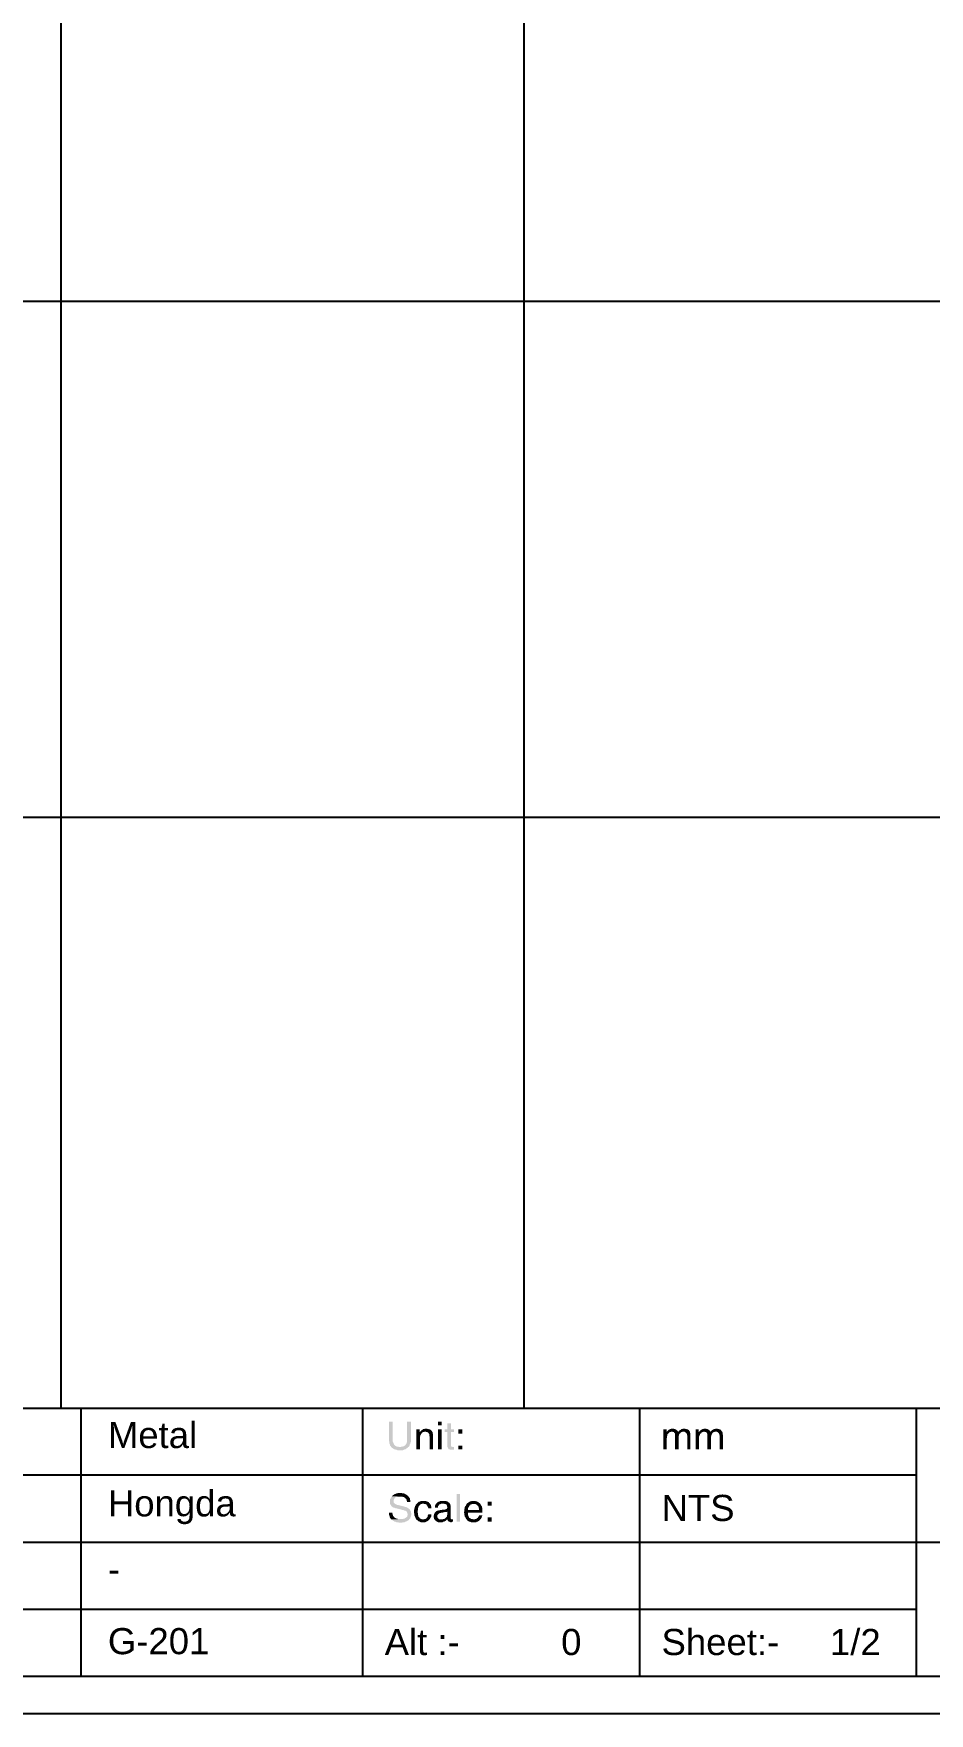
# Model space of a CAD drawing. Header units: inches. Extents: x 3613 to 8393, y -2205 to -794.
# Drawn here: x 7698.8 to 7801.6, y -1185.6 to -992.8 of the extents above; entities that cross this region are included whole.
import ezdxf

# ---------------------------------------------------------------- set-up
doc = ezdxf.new("R2010")
doc.units = ezdxf.units.IN
doc.header["$MEASUREMENT"] = 0
doc.styles.get("Standard").update_dxf_attribs({"font": 'arial.ttf'})

msp = doc.modelspace()

# ---------------------------------------------------------------- hatches: boundary and pattern name
at = {"transparency": 33554559}
for points in [[(7740.052, -1152.141), (7739.601, -1152.141), (7739.601, -1154.352), (7739.646, -1154.443), (7739.646, -1154.623), (7739.691, -1154.713), (7739.736, -1154.804), (7739.736, -1154.894), (7739.781, -1154.939), (7739.827, -1154.984), (7739.872, -1155.074), (7740.865, -1155.074), (7740.774, -1155.074), (7740.684, -1155.029), (7740.504, -1155.029), (7740.458, -1154.984), (7740.368, -1154.939), (7740.323, -1154.894), (7740.278, -1154.849), (7740.233, -1154.804), (7740.188, -1154.758), (7740.143, -1154.668), (7740.143, -1154.623), (7740.097, -1154.533), (7740.052, -1154.443), (7740.052, -1154.172)], [(7742.128, -1152.141), (7741.677, -1152.141), (7741.677, -1154.172), (7741.677, -1154.488), (7741.632, -1154.578), (7741.632, -1154.623), (7741.587, -1154.713), (7741.542, -1154.758), (7741.497, -1154.849), (7741.451, -1154.894), (7741.361, -1154.939), (7741.316, -1154.984), (7741.226, -1154.984), (7741.135, -1155.029), (7741.045, -1155.029), (7740.955, -1155.074), (7739.872, -1155.074), (7739.917, -1155.12), (7739.962, -1155.165), (7740.052, -1155.21), (7740.097, -1155.255), (7740.188, -1155.3), (7740.233, -1155.345), (7740.323, -1155.345), (7740.413, -1155.39), (7740.504, -1155.39), (7740.594, -1155.435), (7741.226, -1155.435), (7741.316, -1155.39), (7741.406, -1155.345), (7741.451, -1155.345), (7741.542, -1155.3), (7741.587, -1155.255), (7741.677, -1155.21), (7741.722, -1155.165), (7741.812, -1155.12), (7741.812, -1155.074), (7741.903, -1155.029), (7741.948, -1154.939), (7741.993, -1154.894), (7741.993, -1154.804), (7742.038, -1154.713), (7742.083, -1154.668), (7742.083, -1154.578), (7742.128, -1154.488), (7742.128, -1154.172)], [(7743.121, -1153.043), (7742.76, -1153.043), (7742.76, -1155.345), (7743.166, -1155.345), (7743.166, -1154.127), (7743.166, -1153.901), (7743.212, -1153.811), (7743.212, -1153.72), (7743.257, -1153.675), (7743.302, -1153.585), (7743.347, -1153.54), (7743.347, -1153.54), (7743.392, -1153.45), (7743.437, -1153.405), (7743.121, -1153.359)], [(7743.843, -1152.953), (7743.753, -1152.953), (7743.663, -1152.998), (7743.573, -1152.998), (7743.482, -1153.043), (7743.437, -1153.089), (7743.347, -1153.134), (7743.302, -1153.179), (7743.212, -1153.269), (7743.121, -1153.359), (7743.437, -1153.405), (7743.527, -1153.359), (7743.618, -1153.359), (7743.663, -1153.314), (7744.565, -1153.314), (7744.52, -1153.224), (7744.475, -1153.179), (7744.43, -1153.134), (7744.385, -1153.089), (7744.295, -1153.043), (7744.204, -1153.043), (7744.159, -1152.998), (7744.069, -1152.998), (7743.979, -1152.953)], [(7745.649, -1152.592), (7745.649, -1152.141), (7745.242, -1152.141), (7745.242, -1152.592)], [(7745.649, -1155.345), (7745.649, -1153.043), (7745.242, -1153.043), (7745.242, -1155.345)], [(7746.732, -1152.366), (7746.326, -1152.366), (7746.326, -1153.043), (7746.01, -1153.043), (7746.01, -1153.359), (7746.326, -1153.359), (7746.326, -1155.074), (7746.371, -1155.165), (7746.416, -1155.21), (7746.416, -1155.255), (7746.461, -1155.3), (7746.506, -1155.345), (7746.596, -1155.345), (7746.687, -1155.39), (7746.958, -1155.39), (7747.093, -1155.345), (7747.093, -1155.074), (7746.958, -1155.074), (7746.867, -1155.029), (7746.777, -1155.029), (7746.732, -1154.984), (7746.732, -1153.359), (7747.093, -1153.359), (7747.093, -1153.043), (7746.732, -1153.043)], [(7748.041, -1153.54), (7748.041, -1153.043), (7747.589, -1153.043), (7747.589, -1153.54)], [(7771.464, -1153.043), (7771.103, -1153.043), (7771.103, -1155.345), (7771.464, -1155.345), (7771.464, -1154.127), (7771.509, -1154.036), (7771.509, -1153.856), (7771.555, -1153.766), (7771.555, -1153.675), (7771.6, -1153.585), (7771.645, -1153.54), (7771.69, -1153.495), (7771.78, -1153.405), (7771.464, -1153.359)], [(7772.186, -1152.953), (7772.051, -1152.953), (7771.961, -1152.998), (7771.916, -1152.998), (7771.825, -1153.043), (7771.735, -1153.089), (7771.69, -1153.134), (7771.6, -1153.224), (7771.555, -1153.269), (7771.464, -1153.359), (7771.78, -1153.405), (7771.825, -1153.359), (7771.916, -1153.359), (7772.006, -1153.314), (7772.096, -1153.314), (7772.773, -1153.269), (7772.728, -1153.224), (7772.683, -1153.134), (7772.638, -1153.134), (7772.593, -1153.089), (7772.502, -1153.043), (7772.457, -1152.998), (7772.367, -1152.998), (7772.277, -1152.953)], [(7773.45, -1152.953), (7773.36, -1152.953), (7773.315, -1152.998), (7773.224, -1152.998), (7773.134, -1153.043), (7773.089, -1153.089), (7772.999, -1153.134), (7772.909, -1153.179), (7772.863, -1153.269), (7772.818, -1153.314), (7772.232, -1153.359), (7772.322, -1153.359), (7772.367, -1153.45), (7772.367, -1153.45), (7772.412, -1153.495), (7772.457, -1153.585), (7772.457, -1155.345), (7772.863, -1155.345), (7772.863, -1153.811), (7772.909, -1153.72), (7772.909, -1153.63), (7772.954, -1153.585), (7772.999, -1153.495), (7773.044, -1153.495), (7773.089, -1153.405), (7773.179, -1153.359), (7773.224, -1153.359), (7773.315, -1153.314), (7773.405, -1153.314), (7774.127, -1153.269), (7774.082, -1153.224), (7774.037, -1153.179), (7774.037, -1153.134), (7773.947, -1153.089), (7773.901, -1153.043), (7773.811, -1153.043), (7773.766, -1152.998), (7773.676, -1152.998), (7773.585, -1152.953)], [(7775.165, -1153.043), (7774.804, -1153.043), (7774.804, -1155.345), (7775.21, -1155.345), (7775.21, -1153.856), (7775.255, -1153.766), (7775.301, -1153.675), (7775.301, -1153.585), (7775.346, -1153.54), (7775.436, -1153.495), (7775.481, -1153.405), (7775.165, -1153.359)], [(7775.887, -1152.953), (7775.752, -1152.953), (7775.707, -1152.998), (7775.616, -1152.998), (7775.526, -1153.043), (7775.481, -1153.089), (7775.391, -1153.134), (7775.301, -1153.224), (7775.255, -1153.269), (7775.165, -1153.359), (7775.481, -1153.405), (7775.571, -1153.359), (7775.616, -1153.359), (7775.707, -1153.314), (7775.797, -1153.314), (7776.474, -1153.269), (7776.429, -1153.224), (7776.384, -1153.134), (7776.384, -1153.134), (7776.293, -1153.089), (7776.248, -1153.043), (7776.158, -1152.998), (7776.068, -1152.998), (7775.977, -1152.953)], [(7777.196, -1152.953), (7777.106, -1152.953), (7777.016, -1152.998), (7776.925, -1152.998), (7776.835, -1153.043), (7776.79, -1153.089), (7776.7, -1153.134), (7776.654, -1153.179), (7776.564, -1153.269), (7776.519, -1153.314), (7775.932, -1153.359), (7776.023, -1153.359), (7776.068, -1153.45), (7776.068, -1153.45), (7776.113, -1153.495), (7776.158, -1153.585), (7776.158, -1155.345), (7776.564, -1155.345), (7776.564, -1153.901), (7776.609, -1153.811), (7776.609, -1153.72), (7776.654, -1153.63), (7776.7, -1153.585), (7776.7, -1153.495), (7776.745, -1153.495), (7776.79, -1153.405), (7776.88, -1153.359), (7776.97, -1153.359), (7777.016, -1153.314), (7777.106, -1153.314), (7777.828, -1153.269), (7777.783, -1153.224), (7777.738, -1153.179), (7777.738, -1153.134), (7777.693, -1153.089), (7777.602, -1153.043), (7777.557, -1153.043), (7777.467, -1152.998), (7777.377, -1152.998), (7777.286, -1152.953)], [(7744.565, -1153.314), (7743.753, -1153.314), (7743.843, -1153.314), (7743.934, -1153.359), (7744.024, -1153.359), (7744.114, -1153.405), (7744.159, -1153.45), (7744.159, -1153.495), (7744.204, -1153.54), (7744.25, -1153.585), (7744.25, -1153.811), (7744.295, -1153.901), (7744.295, -1155.345), (7744.656, -1155.345), (7744.656, -1153.54), (7744.611, -1153.45), (7744.611, -1153.359)], [(7748.041, -1155.345), (7748.041, -1154.894), (7747.589, -1154.894), (7747.589, -1155.345)], [(7772.773, -1153.269), (7772.096, -1153.314), (7772.141, -1153.314), (7772.232, -1153.359), (7772.818, -1153.314)], [(7774.127, -1153.269), (7773.405, -1153.314), (7773.54, -1153.314), (7773.585, -1153.359), (7773.676, -1153.405), (7773.721, -1153.45), (7773.766, -1153.495), (7773.811, -1153.585), (7773.811, -1153.675), (7773.856, -1153.766), (7773.856, -1155.345), (7774.217, -1155.345), (7774.217, -1153.72), (7774.217, -1153.54), (7774.172, -1153.45), (7774.172, -1153.359)], [(7776.474, -1153.269), (7775.797, -1153.314), (7775.842, -1153.314), (7775.932, -1153.359), (7776.519, -1153.314)], [(7777.828, -1153.269), (7777.106, -1153.314), (7777.241, -1153.314), (7777.331, -1153.359), (7777.377, -1153.405), (7777.422, -1153.45), (7777.467, -1153.495), (7777.512, -1153.585), (7777.512, -1153.675), (7777.557, -1153.766), (7777.557, -1155.345), (7777.963, -1155.345), (7777.963, -1153.72), (7777.963, -1153.72), (7777.918, -1153.63), (7777.918, -1153.45), (7777.873, -1153.359)], [(7739.962, -1160.716), (7739.917, -1160.761), (7739.872, -1160.851), (7739.827, -1160.942), (7739.781, -1160.987), (7739.736, -1161.077), (7739.736, -1161.573), (7739.781, -1161.664), (7739.827, -1161.709), (7739.872, -1161.799), (7739.917, -1161.844), (7739.917, -1161.889), (7740.007, -1161.935), (7740.052, -1161.98), (7740.143, -1162.025), (7740.233, -1162.025), (7740.323, -1162.07), (7740.413, -1162.115), (7740.504, -1162.115), (7741.045, -1162.25), (7741.135, -1162.296), (7741.271, -1162.296), (7741.361, -1162.341), (7741.451, -1162.386), (7741.497, -1162.386), (7741.587, -1162.431), (7741.632, -1162.476), (7741.632, -1162.476), (7741.677, -1162.566), (7741.722, -1162.611), (7741.722, -1162.702), (7741.767, -1162.792), (7741.767, -1162.882), (7741.722, -1162.927), (7741.722, -1163.018), (7741.677, -1163.108), (7741.587, -1163.153), (7741.542, -1163.198), (7741.542, -1163.198), (7741.451, -1163.243), (7741.406, -1163.288), (7741.316, -1163.288), (7741.226, -1163.334), (7740.955, -1163.334), (7739.872, -1163.379), (7739.962, -1163.424), (7740.007, -1163.469), (7740.097, -1163.514), (7740.143, -1163.559), (7740.233, -1163.604), (7740.278, -1163.65), (7740.368, -1163.65), (7740.458, -1163.695), (7740.639, -1163.695), (7740.729, -1163.74), (7741.135, -1163.74), (7741.226, -1163.695), (7741.406, -1163.695), (7741.451, -1163.65), (7741.542, -1163.65), (7741.632, -1163.604), (7741.677, -1163.559), (7741.767, -1163.514), (7741.812, -1163.469), (7741.858, -1163.469), (7741.903, -1163.424), (7741.948, -1163.334), (7742.038, -1163.288), (7742.083, -1163.198), (7742.083, -1163.153), (7742.128, -1163.063), (7742.128, -1162.973), (7742.173, -1162.882), (7742.173, -1162.657), (7742.128, -1162.566), (7742.128, -1162.476), (7742.083, -1162.386), (7742.038, -1162.341), (7742.038, -1162.25), (7741.948, -1162.205), (7741.948, -1162.205), (7741.903, -1162.16), (7741.858, -1162.115), (7741.767, -1162.07), (7741.722, -1162.025), (7741.632, -1161.98), (7741.542, -1161.935), (7741.451, -1161.935), (7741.316, -1161.889), (7740.774, -1161.754), (7740.774, -1161.754), (7740.639, -1161.709), (7740.549, -1161.709), (7740.458, -1161.664), (7740.368, -1161.619), (7740.323, -1161.619), (7740.278, -1161.573), (7740.233, -1161.528), (7740.188, -1161.483), (7740.143, -1161.393), (7740.143, -1161.167), (7740.188, -1161.077), (7740.233, -1160.987), (7740.278, -1160.942), (7740.323, -1160.896), (7740.368, -1160.851), (7740.413, -1160.806), (7740.504, -1160.806), (7740.594, -1160.761), (7740.865, -1160.761)], [(7740.865, -1160.355), (7740.639, -1160.355), (7740.549, -1160.4), (7740.458, -1160.4), (7740.368, -1160.445), (7740.323, -1160.445), (7740.233, -1160.49), (7740.188, -1160.535), (7740.097, -1160.581), (7740.052, -1160.626), (7740.007, -1160.671), (7739.962, -1160.716), (7740.865, -1160.761), (7741.135, -1160.761), (7741.226, -1160.806), (7741.316, -1160.806), (7741.361, -1160.851), (7741.451, -1160.896), (7741.451, -1160.942), (7741.542, -1160.987), (7741.587, -1161.032), (7741.632, -1161.122), (7741.632, -1161.212), (7741.677, -1161.303), (7741.677, -1161.393), (7742.083, -1161.393), (7742.083, -1161.212), (7742.038, -1161.122), (7742.038, -1161.032), (7741.993, -1160.942), (7741.948, -1160.896), (7741.903, -1160.806), (7741.858, -1160.761), (7741.812, -1160.671), (7741.722, -1160.626), (7741.722, -1160.626), (7741.632, -1160.535), (7741.587, -1160.535), (7741.497, -1160.49), (7741.406, -1160.445), (7741.361, -1160.4), (7741.181, -1160.4), (7741.09, -1160.355), (7741, -1160.355)], [(7747.364, -1163.65), (7747.364, -1160.445), (7747.77, -1160.445), (7747.77, -1163.65)], [(7740.007, -1162.611), (7739.601, -1162.611), (7739.601, -1162.792), (7739.646, -1162.882), (7739.646, -1162.973), (7739.691, -1163.018), (7739.691, -1163.108), (7739.736, -1163.198), (7739.781, -1163.243), (7739.827, -1163.334), (7739.872, -1163.379), (7740.955, -1163.334), (7740.639, -1163.334), (7740.549, -1163.288), (7740.458, -1163.288), (7740.413, -1163.243), (7740.323, -1163.198), (7740.278, -1163.153), (7740.233, -1163.153), (7740.188, -1163.108), (7740.143, -1163.018), (7740.097, -1162.973), (7740.052, -1162.882), (7740.052, -1162.792), (7740.007, -1162.702)], [(7742.805, -1161.573), (7742.715, -1161.664), (7742.67, -1161.709), (7742.67, -1161.799), (7742.625, -1161.844), (7742.58, -1161.935), (7742.58, -1162.025), (7742.535, -1162.115), (7742.535, -1162.205), (7742.489, -1162.296), (7742.489, -1162.657), (7742.535, -1162.747), (7742.535, -1162.927), (7742.58, -1163.018), (7742.625, -1163.108), (7742.625, -1163.198), (7742.67, -1163.243), (7742.715, -1163.334), (7742.76, -1163.379), (7743.527, -1163.379), (7743.392, -1163.379), (7743.347, -1163.334), (7743.257, -1163.288), (7743.166, -1163.288), (7743.121, -1163.198), (7743.076, -1163.153), (7743.031, -1163.108), (7742.986, -1163.018), (7742.986, -1162.973), (7742.941, -1162.882), (7742.941, -1162.702), (7742.896, -1162.566), (7742.896, -1162.386), (7742.941, -1162.296), (7742.941, -1162.115), (7742.986, -1162.025), (7742.986, -1161.935), (7743.031, -1161.889), (7743.076, -1161.844), (7743.076, -1161.799), (7743.166, -1161.754), (7743.212, -1161.664), (7743.302, -1161.619), (7743.347, -1161.619), (7743.437, -1161.573), (7743.527, -1161.573)], [(7743.573, -1161.258), (7743.302, -1161.258), (7743.212, -1161.303), (7743.121, -1161.348), (7743.031, -1161.348), (7742.986, -1161.393), (7742.896, -1161.483), (7742.85, -1161.528), (7742.805, -1161.573), (7743.618, -1161.573), (7743.708, -1161.619), (7743.798, -1161.619), (7743.889, -1161.664), (7743.934, -1161.709), (7743.979, -1161.799), (7744.024, -1161.844), (7744.069, -1161.935), (7744.114, -1162.025), (7744.114, -1162.115), (7744.475, -1162.115), (7744.475, -1161.889), (7744.43, -1161.844), (7744.43, -1161.754), (7744.385, -1161.664), (7744.34, -1161.619), (7744.295, -1161.528), (7744.204, -1161.483), (7744.204, -1161.438), (7744.159, -1161.393), (7744.069, -1161.348), (7743.979, -1161.348), (7743.934, -1161.303), (7743.843, -1161.258), (7743.663, -1161.258)], [(7745.062, -1162.431), (7745.017, -1162.476), (7744.927, -1162.521), (7744.927, -1162.566), (7744.881, -1162.611), (7744.836, -1162.702), (7744.791, -1162.747), (7744.791, -1162.837), (7744.746, -1162.927), (7744.746, -1163.153), (7744.791, -1163.243), (7744.791, -1163.334), (7744.836, -1163.379), (7745.558, -1163.379), (7745.423, -1163.379), (7745.333, -1163.334), (7745.288, -1163.288), (7745.242, -1163.243), (7745.197, -1163.153), (7745.152, -1163.063), (7745.152, -1162.927), (7745.197, -1162.837), (7745.242, -1162.792), (7745.288, -1162.747), (7745.333, -1162.702), (7745.423, -1162.657), (7745.513, -1162.657), (7745.604, -1162.611), (7745.694, -1162.611), (7746.055, -1162.521), (7746.235, -1162.521), (7746.326, -1162.476)], [(7746.596, -1161.573), (7745.784, -1161.573), (7745.965, -1161.573), (7746.01, -1161.619), (7746.1, -1161.619), (7746.19, -1161.664), (7746.235, -1161.709), (7746.281, -1161.799), (7746.281, -1161.889), (7746.326, -1161.98), (7746.326, -1161.98), (7746.281, -1162.07), (7746.281, -1162.115), (7746.235, -1162.16), (7746.145, -1162.205), (7746.1, -1162.205), (7746.01, -1162.25), (7745.513, -1162.296), (7745.378, -1162.341), (7745.288, -1162.341), (7745.197, -1162.386), (7745.152, -1162.386), (7745.062, -1162.431), (7746.326, -1162.476), (7746.326, -1162.792), (7746.281, -1162.882), (7746.281, -1163.018), (7746.235, -1163.108), (7746.145, -1163.153), (7746.1, -1163.198), (7746.055, -1163.243), (7746.01, -1163.288), (7745.919, -1163.334), (7745.829, -1163.334), (7745.739, -1163.379), (7744.836, -1163.379), (7744.881, -1163.469), (7744.972, -1163.514), (7745.017, -1163.559), (7745.062, -1163.604), (7745.152, -1163.65), (7745.242, -1163.695), (7745.784, -1163.695), (7745.829, -1163.65), (7745.919, -1163.65), (7746.01, -1163.604), (7746.1, -1163.559), (7746.145, -1163.514), (7746.235, -1163.424), (7746.235, -1163.424), (7746.326, -1163.334), (7746.732, -1163.334), (7746.687, -1163.243), (7746.687, -1161.799), (7746.642, -1161.709), (7746.642, -1161.619)], [(7745.829, -1161.258), (7745.513, -1161.258), (7745.423, -1161.303), (7745.333, -1161.348), (7745.288, -1161.348), (7745.197, -1161.393), (7745.152, -1161.438), (7745.107, -1161.483), (7745.062, -1161.528), (7745.017, -1161.573), (7744.972, -1161.664), (7744.927, -1161.754), (7744.881, -1161.844), (7744.881, -1162.025), (7745.242, -1162.025), (7745.242, -1161.889), (7745.288, -1161.799), (7745.333, -1161.754), (7745.378, -1161.664), (7745.423, -1161.664), (7745.513, -1161.619), (7745.604, -1161.573), (7746.596, -1161.573), (7746.551, -1161.483), (7746.461, -1161.438), (7746.416, -1161.393), (7746.371, -1161.348), (7746.281, -1161.303), (7746.235, -1161.303), (7746.145, -1161.258), (7745.919, -1161.258)], [(7749.35, -1161.258), (7749.124, -1161.258), (7749.034, -1161.303), (7748.943, -1161.303), (7748.853, -1161.348), (7748.808, -1161.393), (7748.718, -1161.438), (7748.673, -1161.483), (7748.582, -1161.528), (7748.537, -1161.573), (7749.35, -1161.619), (7749.53, -1161.619), (7749.62, -1161.664), (7749.665, -1161.709), (7749.756, -1161.754), (7749.801, -1161.799), (7749.801, -1161.799), (7749.846, -1161.889), (7749.891, -1161.935), (7749.891, -1162.025), (7749.936, -1162.115), (7749.936, -1162.296), (7748.673, -1162.296), (7748.266, -1162.341), (7748.266, -1162.431), (7748.221, -1162.521), (7748.221, -1162.611), (7748.266, -1162.702), (7748.266, -1162.882), (7748.311, -1162.973), (7748.311, -1163.063), (7748.357, -1163.108), (7748.402, -1163.198), (7748.447, -1163.288), (7748.492, -1163.334), (7748.537, -1163.379), (7749.35, -1163.379), (7749.259, -1163.379), (7749.169, -1163.334), (7749.079, -1163.334), (7748.988, -1163.288), (7748.943, -1163.243), (7748.853, -1163.198), (7748.808, -1163.153), (7748.808, -1163.108), (7748.763, -1163.063), (7748.718, -1162.973), (7748.718, -1162.927), (7748.673, -1162.837), (7748.673, -1162.611), (7750.342, -1162.611), (7750.342, -1162.115), (7750.297, -1162.025), (7750.297, -1161.935), (7750.252, -1161.844), (7750.207, -1161.799), (7750.162, -1161.709), (7750.117, -1161.664), (7750.072, -1161.573), (7750.026, -1161.528), (7749.981, -1161.483), (7749.891, -1161.438), (7749.846, -1161.393), (7749.756, -1161.348), (7749.711, -1161.303), (7749.62, -1161.303), (7749.53, -1161.258), (7749.44, -1161.258)], [(7748.537, -1161.573), (7748.537, -1161.619), (7748.447, -1161.709), (7748.447, -1161.754), (7748.402, -1161.844), (7748.357, -1161.889), (7748.311, -1161.98), (7748.311, -1162.07), (7748.266, -1162.16), (7748.266, -1162.341), (7748.673, -1162.296), (7748.673, -1162.115), (7748.718, -1162.025), (7748.763, -1161.98), (7748.808, -1161.889), (7748.853, -1161.844), (7748.853, -1161.799), (7748.943, -1161.754), (7748.988, -1161.664), (7749.079, -1161.664), (7749.169, -1161.619), (7749.35, -1161.619)], [(7751.38, -1161.799), (7751.38, -1161.348), (7750.929, -1161.348), (7750.929, -1161.799)], [(7744.475, -1162.792), (7744.114, -1162.792), (7744.114, -1162.837), (7744.069, -1162.927), (7744.069, -1163.018), (7744.024, -1163.108), (7743.979, -1163.153), (7743.934, -1163.243), (7743.843, -1163.288), (7743.798, -1163.334), (7743.708, -1163.334), (7743.618, -1163.379), (7742.76, -1163.379), (7742.805, -1163.424), (7742.896, -1163.469), (7742.941, -1163.559), (7743.031, -1163.604), (7743.076, -1163.604), (7743.166, -1163.65), (7743.257, -1163.695), (7743.798, -1163.695), (7743.889, -1163.65), (7743.979, -1163.604), (7744.069, -1163.559), (7744.114, -1163.514), (7744.159, -1163.469), (7744.204, -1163.424), (7744.25, -1163.379), (7744.295, -1163.334), (7744.34, -1163.243), (7744.385, -1163.153), (7744.43, -1163.108), (7744.475, -1163.018), (7744.475, -1162.927)], [(7746.732, -1163.334), (7746.326, -1163.334), (7746.326, -1163.424), (7746.822, -1163.379), (7746.822, -1163.379)], [(7746.958, -1163.379), (7746.822, -1163.379), (7746.326, -1163.424), (7746.371, -1163.514), (7746.416, -1163.559), (7746.416, -1163.559), (7746.461, -1163.65), (7746.551, -1163.65), (7746.642, -1163.695), (7746.822, -1163.695), (7746.867, -1163.65), (7746.958, -1163.65)], [(7750.342, -1162.927), (7749.936, -1162.927), (7749.936, -1162.973), (7749.891, -1163.063), (7749.846, -1163.108), (7749.801, -1163.198), (7749.711, -1163.243), (7749.665, -1163.288), (7749.575, -1163.334), (7749.53, -1163.334), (7749.44, -1163.379), (7748.537, -1163.379), (7748.582, -1163.469), (7748.627, -1163.514), (7748.718, -1163.559), (7748.763, -1163.604), (7748.853, -1163.65), (7748.943, -1163.65), (7749.034, -1163.695), (7749.62, -1163.695), (7749.665, -1163.65), (7749.756, -1163.65), (7749.846, -1163.604), (7749.891, -1163.559), (7749.981, -1163.514), (7750.026, -1163.469), (7750.072, -1163.379), (7750.162, -1163.334), (7750.207, -1163.243), (7750.252, -1163.198), (7750.252, -1163.108), (7750.297, -1163.018)], [(7751.38, -1163.65), (7751.38, -1163.153), (7750.929, -1163.153), (7750.929, -1163.65)]]:
    msp.add_hatch(color=256, dxfattribs=at).paths.add_polyline_path(points)

# ---------------------------------------------------------------- linework, layer by layer
for p, q in [((7701.945, -894.646), (7701.945, -1150.606)), ((7755.092, -894.646), (7755.092, -1150.606)), ((7503.993, -1023.522), (7900.431, -1023.522)), ((7503.993, -1082.777), (7900.431, -1082.777)), ((7491.175, -1181.386), (7900.431, -1181.386))]:
    msp.add_line(p, q)
msp.add_lwpolyline([(7904.469, -1185.646), (7904.469, -888.646), (7484.469, -888.646), (7484.469, -1185.646)], close=True)
for points in [[(7503.993, -1150.606), (7900.431, -1150.606)], [(7704.262, -1150.606), (7704.262, -1181.386)], [(7736.577, -1150.606), (7736.577, -1181.386)], [(7768.35, -1150.606), (7768.35, -1181.386)], [(7800.123, -1150.606), (7800.123, -1181.386)], [(7503.993, -1158.279), (7800.123, -1158.279)], [(7503.993, -1165.996), (7853.063, -1165.996)], [(7503.993, -1173.669), (7800.123, -1173.669)]]:
    msp.add_lwpolyline(points)

# ---------------------------------------------------------------- texts
at = {"width": 34.34827, "attachment_point": 5}
for s, insert, char_height in [('\\pxql;Metal ', (7724.527, -1153.709), 2.99966), ('\\pxql;Hongda', (7724.527, -1161.981), 2.99966), ('\\pxql;NTS', (7788.067, -1162.081), 2.9997), ('\\pxql;-', (7724.527, -1169.099), 2.9997), ('\\pxql;G-201', (7724.527, -1177.371), 2.99966), ('\\pxql;Alt :-          0', (7756.294, -1177.471), 2.99966), ('\\pxql;Sheet:-     1/2', (7788.067, -1177.471), 2.99966)]:
    msp.add_mtext(s, dxfattribs=dict(at, insert=insert, char_height=char_height))

doc.saveas('drawing.dxf')
